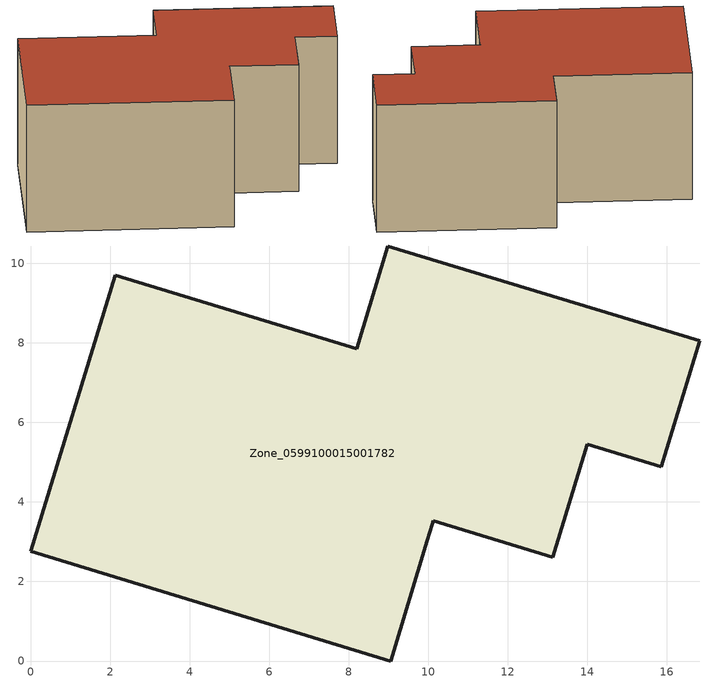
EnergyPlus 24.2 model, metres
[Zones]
Zone_0599100015001782
 floor ground (C_G): 9.97,3.03 9.05,0 0,2.76 2.12,9.71 8.2,7.86 8.98,10.44 16.82,8.05 15.86,4.89 14,5.45 13.13,2.61 10.12,3.53 10.09,3.43 z0.79
 wall outside (C_F): 15.86,4.89 16.82,8.05 8.98,10.44 8.2,7.86 2.12,9.71 0,2.76 9.05,0 9.97,3.03 10.09,3.43 10.12,3.53 13.13,2.61 14,5.45 15.86,4.89 z0.79:7.15
 roof outside (C_R): 9.97,3.03 10.09,3.43 10.12,3.53 13.13,2.61 14,5.45 15.86,4.89 16.82,8.05 8.98,10.44 8.2,7.86 2.12,9.71 0,2.76 9.05,0 z7.15
[BUILDING]
Pand.0599100015001782: North Axis=0; Terrain=City; Loads Convergence Tolerance Value=0.04; Temperature Convergence Tolerance Value=0.4; Solar Distribution=FullExterior; Maximum Number of Warmup Days=25; Minimum Number of Warmup Days=1
[Site:Location]
Rotterdam.The.Hague.AP_ZH_NLD Design_Conditions: Latitude=51.96; Longitude=4.45; Time Zone=1; Elevation=-4.5
[SITE:GROUNDTEMPERATURE:BUILDINGSURFACE]
18, 18, 18, 18, 18, 18, 18, 18, 18, 18, 18, 18
[MATERIAL] Thermal Absorptance=0.9; Solar Absorptance=0.7; Visible Absorptance=0.7
Name | Roughness | Thickness | Conductivity | Density | Specific Heat
G.D.1975-1991 | MediumSmooth | 0.15 | 0.288461 | 540 | 1210
F.D.1975-1991 | Rough | 0.3 | 0.230769 | 1920 | 840
R.D.1975-1991 | MediumRough | 0.2 | 0.153846 | 1500 | 1000
[CONSTRUCTION]
C_G: G.D.1975-1991
C_F: F.D.1975-1991
C_R: R.D.1975-1991
[ZONE]
Zone_0599100015001782: Type=1; Multiplier=1; Ceiling Height=Autocalculate; Volume=Autocalculate; Floor Area=autocalculate; Part of Total Floor Area=Yes
[ZONEINFILTRATION:DESIGNFLOWRATE]
Infil_Zone_0599100015001782: Zone or ZoneList or Space or SpaceList=Zone_0599100015001782; Schedule=AlwaysOn; Design Flow Rate Calculation Method=Flow/Area; Flow Rate per Floor Area=0.0042; Constant Term Coefficient=1; Temperature Term Coefficient=0; Velocity Term Coefficient=0; Velocity Squared Term Coefficient=0
[HVACTEMPLATE:ZONE:IDEALLOADSAIRSYSTEM]
Zone_0599100015001782: Maximum Heating Supply Air Temperature=50; Minimum Cooling Supply Air Temperature=13; Maximum Heating Supply Air Humidity Ratio=0.0156; Minimum Cooling Supply Air Humidity Ratio=0.0077; Heating Limit=NoLimit; Cooling Limit=NoLimit; Dehumidification Control Type=ConstantSensibleHeatRatio; Cooling Sensible Heat Ratio=0.7; Dehumidification Setpoint=60; Humidification Control Type=None; Humidification Setpoint=30; Outdoor Air Method=None; Outdoor Air Flow Rate per Person=0.00944; Outdoor Air Flow Rate per Zone Floor Area=0; Outdoor Air Flow Rate per Zone=0; Demand Controlled Ventilation Type=None; Outdoor Air Economizer Type=NoEconomizer; Heat Recovery Type=None; Sensible Heat Recovery Effectiveness=0.7; Latent Heat Recovery Effectiveness=0.65
[ZONECONTROL:THERMOSTAT]
ThermostatControl_Zone_0599100015001782: Zone or ZoneList=Zone_0599100015001782; Control Type Schedule=DualSetpointControlType; Control 1=Thermostat_Zone_0599100015001782; Temperature Difference Between Cutout And Setpoint=0
[THERMOSTATSETPOINT:DUALSETPOINT]
Thermostat_Zone_0599100015001782: Heating Setpoint Temperature Schedule=HeatingSetpoint_Zone_0599100015001782; Cooling Setpoint Temperature Schedule=CoolingSetpoint_Zone_0599100015001782
[SCHEDULE:COMPACT]
HeatingSetpoint_Zone_0599100015001782: Through: 12/31, For: AllDays, Until: 24:00, 21
CoolingSetpoint_Zone_0599100015001782: Through: 12/31, For: AllDays, Until: 24:00, 24
DualSetpointControlType: Through: 12/31, For: AllDays, Until: 24:00, 4
AlwaysOn: Through: 12/31, For: AllDays, Until: 24:00, 1
